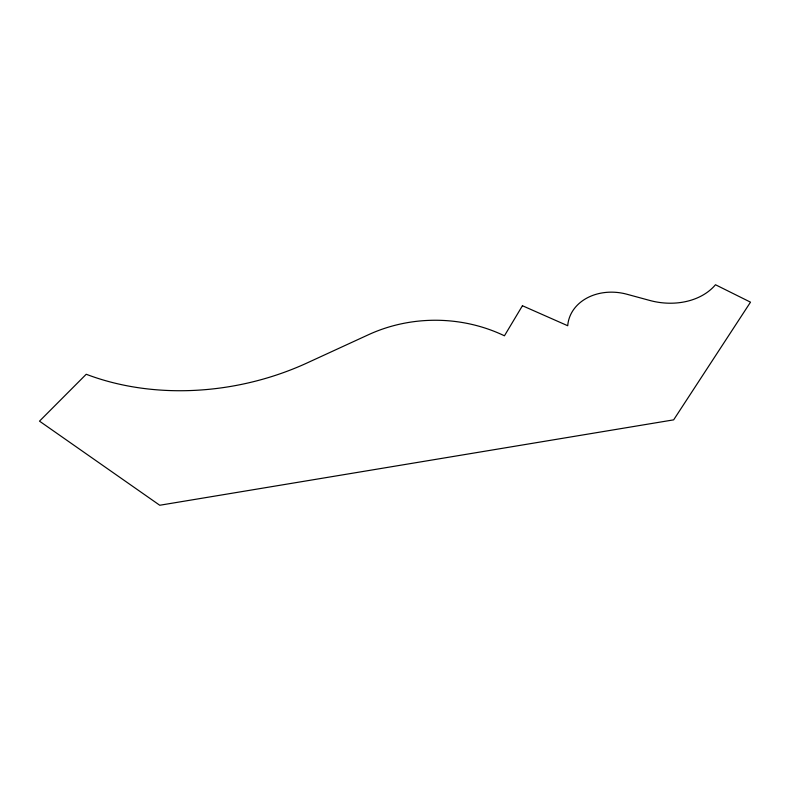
<?xml version="1.0" encoding="UTF-8"?>
<svg xmlns="http://www.w3.org/2000/svg" width="790" height="790" viewBox="0 0 790 790"><rect width="100%" height="100%" fill="white"/><g stroke="black" fill="none" stroke-linecap="round" stroke-linejoin="round"><path stroke-width="1.19" d="M522.437 305.73L504.435 335.799A144.916 128.355 0.4 0 0 368.575 334.674L307.261 362.877A231.905 173.385 -12 0 1 86.228 374.262L39.5 421.149L159.748 505.254L673.653 419.855L750.5 302.165L715.483 284.746A60.86 46.561 11.6 0 1 649.785 300.457L626.885 294.236A48.21 38.937 11.8 0 0 567.724 325.737L522.437 305.73"/></g></svg>
